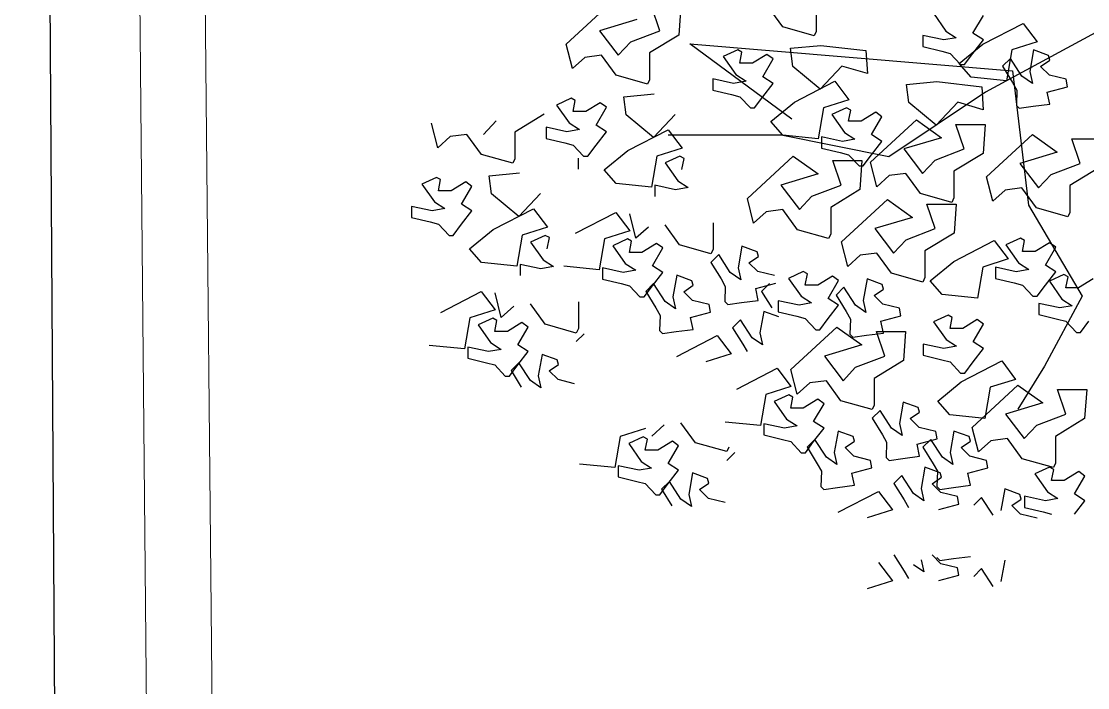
# Model space of a CAD drawing. Header units: metres. Extents: x -1655 to 449, y 40 to 361.
# Drawn here: x 97.745 to 98.497, y 59.027 to 59.497 of the extents above; entities that cross this region are included whole.
import ezdxf

# ---------------------------------------------------------------- set-up
doc = ezdxf.new("R2010")
doc.units = ezdxf.units.M
doc.header["$MEASUREMENT"] = 0
doc.layers.add('Layer5', color=31, linetype='Continuous', lineweight=9)
doc.layers.add('paisajismo', color=7, linetype='Continuous')

# ---------------------------------------------------------------- blocks, each defined once
blk = doc.blocks.new('A$C78ED2221')
at = {"layer": 'paisajismo', "color": 86}
for p, q in [((0.2983, 1.1663), (0.3867, 1.2481)), ((0.4791, 1.1921), (0.4629, 1.2395)), ((0.5192, 1.2395), (0.5152, 1.1835)), ((0.7162, 1.1993), (0.688, 1.2381)), ((0.7804, 1.2424), (0.7804, 1.1907)), ((0.4348, 1.2136), (0.3625, 1.1921)), ((1.0064, 1.2258), (1.0305, 1.1915)), ((1.0827, 1.1871), (1.1028, 1.2216)), ((0.7764, 1.1821), (0.7162, 1.1993)), ((1.1019, 1.166), (1.1798, 1.2062)), ((1.3557, 1.2081), (1.1069, 1.0734)), ((1.1798, 1.2062), (1.2066, 1.1708)), ((0.3625, 1.1921), (0.3987, 1.1448)), ((0.4228, 1.1707), (0.4791, 1.1921)), ((0.5152, 1.1835), (0.459, 1.1491)), ((0.7804, 1.1907), (0.7764, 1.1821)), ((1.0264, 1.1742), (0.9863, 1.1829)), ((0.9863, 1.1829), (0.9863, 1.1613)), ((1.0506, 1.1785), (1.0264, 1.1742)), ((1.0305, 1.1915), (1.0506, 1.1785)), ((1.1028, 1.1742), (1.0827, 1.1871)), ((1.0827, 1.1484), (1.1028, 1.1742)), ((0.3103, 1.119), (0.2983, 1.1663)), ((0.3987, 1.1448), (0.4228, 1.1707)), ((0.7336, 1.0216), (0.5365, 1.1667)), ((0.5365, 1.1667), (1.1587, 1.1148)), ((0.6293, 1.1549), (0.6012, 1.142)), ((0.6373, 1.1506), (0.6293, 1.1549)), ((0.7309, 1.1581), (0.7893, 1.1637)), ((0.7353, 1.1231), (0.7309, 1.1581)), ((0.7893, 1.1637), (0.8764, 1.1539)), ((0.8764, 1.1539), (0.8791, 1.1096)), ((0.9863, 1.1613), (1.0225, 1.1527)), ((1.0225, 1.1527), (1.0385, 1.1484)), ((1.0563, 1.1289), (1.1019, 1.166)), ((1.1578, 1.1553), (1.1475, 1.0954)), ((1.2066, 1.1708), (1.1578, 1.1553)), ((1.1995, 1.1549), (1.1922, 1.1136)), ((1.2286, 1.1442), (1.1995, 1.1549)), ((0.3344, 1.1405), (0.3103, 1.119)), ((0.3666, 1.1448), (0.3344, 1.1405)), ((0.3947, 1.1061), (0.3666, 1.1448)), ((0.6012, 1.142), (0.6253, 1.1076)), ((0.6333, 1.1292), (0.6373, 1.1506)), ((0.6855, 1.1463), (0.6574, 1.1292)), ((0.6774, 1.1033), (0.6975, 1.1377)), ((0.6975, 1.1377), (0.6855, 1.1463)), ((1.0385, 1.1484), (1.0586, 1.1269)), ((1.0666, 1.1269), (1.0827, 1.1484)), ((1.1549, 1.1387), (1.1397, 1.1235)), ((1.1772, 1.1042), (1.1549, 1.1387)), ((1.2131, 1.1231), (1.2312, 1.1354)), ((1.2312, 1.1354), (1.2286, 1.1442)), ((0.6574, 1.1292), (0.6333, 1.1292)), ((0.7881, 1.0796), (0.7353, 1.1231)), ((0.8299, 1.1238), (0.7881, 1.0796)), ((0.8791, 1.1096), (0.8299, 1.1238)), ((1.0794, 1.1023), (1.0563, 1.1289)), ((1.0586, 1.1269), (1.0666, 1.1269)), ((1.1397, 1.1235), (1.1592, 1.0919)), ((1.1587, 1.1148), (1.1898, 0.8557)), ((1.1922, 1.1136), (1.1973, 1.0902)), ((0.6212, 1.0903), (0.5811, 1.099)), ((0.5811, 1.099), (0.5811, 1.0775)), ((0.6454, 1.0947), (0.6212, 1.0903)), ((0.6253, 1.1076), (0.6454, 1.0947)), ((0.6975, 1.0903), (0.6774, 1.1033)), ((0.6774, 1.0646), (0.6975, 1.0903)), ((0.7386, 1.0542), (0.8165, 1.0944)), ((0.9545, 1.0883), (1.0129, 1.0938)), ((1.0129, 1.0938), (1.1, 1.084)), ((1.1475, 1.0954), (1.0794, 1.1023)), ((1.1592, 1.0919), (1.1675, 1.0774)), ((1.1973, 1.0902), (1.1772, 1.1042)), ((0.5811, 1.0775), (0.6172, 1.0689)), ((1.1069, 1.0734), (0.9202, 0.949)), ((0.9589, 1.0533), (0.9545, 1.0883)), ((1.1, 1.084), (1.1027, 1.0397)), ((1.1675, 1.0774), (1.1664, 1.048)), ((0.3079, 1.0617), (0.2797, 1.0487)), ((0.3159, 1.0573), (0.3079, 1.0617)), ((0.3118, 1.0359), (0.3159, 1.0573)), ((0.3641, 1.0531), (0.336, 1.0359)), ((0.3761, 1.0445), (0.3641, 1.0531)), ((0.4138, 1.0299), (0.4094, 1.0648)), ((0.6172, 1.0689), (0.6333, 1.0646)), ((0.6333, 1.0646), (0.6534, 1.043)), ((0.6614, 1.043), (0.6774, 1.0646)), ((0.693, 1.0172), (0.7386, 1.0542)), ((0.8433, 1.059), (0.7944, 1.0435)), ((1.0117, 1.0098), (0.9589, 1.0533)), ((1.0535, 1.0539), (1.0117, 1.0098)), ((1.1027, 1.0397), (1.0535, 1.0539)), ((0.2556, 1.0309), (0.1993, 0.9965)), ((0.2797, 1.0487), (0.3038, 1.0143)), ((0.336, 1.0359), (0.3118, 1.0359)), ((0.356, 1.01), (0.3761, 1.0445)), ((0.4667, 0.9863), (0.4138, 1.0299)), ((0.5085, 1.0305), (0.4667, 0.9863)), ((0.6534, 1.043), (0.6614, 1.043)), ((0.7944, 1.0435), (0.7842, 0.9836)), ((0.8389, 1.0432), (0.8108, 1.0302)), ((0.8108, 1.0302), (0.8349, 0.9958)), ((0.8469, 1.0388), (0.8389, 1.0432)), ((0.8429, 1.0174), (0.8469, 1.0388)), ((0.8951, 1.0346), (0.867, 1.0174)), ((0.9071, 1.026), (0.8951, 1.0346)), ((1.1664, 1.048), (1.1721, 1.0423)), ((1.1721, 1.0423), (1.1987, 1.0462)), ((0.0507, 0.9663), (0.0386, 1.0137)), ((0.139, 0.9921), (0.1632, 1.018)), ((0.3038, 1.0143), (0.3239, 1.0014)), ((0.3761, 0.9971), (0.356, 1.01)), ((0.7161, 0.9905), (0.693, 1.0172)), ((0.867, 1.0174), (0.8429, 1.0174)), ((0.8852, 0.9382), (0.9736, 1.02)), ((0.887, 0.9915), (0.9071, 1.026)), ((0.9736, 1.02), (1.0218, 0.9855)), ((1.0499, 1.0114), (1.1061, 1.0114)), ((1.066, 0.964), (1.0499, 1.0114)), ((1.1061, 1.0114), (1.1021, 0.9554)), ((0.0748, 0.9879), (0.0507, 0.9663)), ((0.1069, 0.9921), (0.0748, 0.9879)), ((0.1351, 0.9534), (0.1069, 0.9921)), ((0.2596, 1.0057), (0.2596, 0.9842)), ((0.2997, 0.9971), (0.2596, 1.0057)), ((0.3239, 1.0014), (0.2997, 0.9971)), ((0.356, 0.9713), (0.3761, 0.9971)), ((0.4171, 0.9609), (0.495, 1.0011)), ((0.495, 1.0011), (0.5218, 0.9657)), ((0.7128, 0.9905), (0.4951, 0.9905)), ((0.9202, 0.949), (0.7128, 0.9905)), ((0.7842, 0.9836), (0.7161, 0.9905)), ((0.8308, 0.9786), (0.7907, 0.9872)), ((0.7907, 0.9872), (0.7907, 0.9657)), ((0.8349, 0.9958), (0.855, 0.9829)), ((0.9071, 0.9786), (0.887, 0.9915)), ((1.1088, 0.9103), (1.1972, 0.992)), ((0.2596, 0.9842), (0.2958, 0.9756)), ((0.2958, 0.9756), (0.3118, 0.9713)), ((0.3118, 0.9713), (0.3319, 0.9497)), ((0.3399, 0.9497), (0.356, 0.9713)), ((0.855, 0.9829), (0.8308, 0.9786)), ((0.887, 0.9528), (0.9071, 0.9786)), ((1.0218, 0.9855), (0.9495, 0.964)), ((1.2734, 0.9834), (1.3297, 0.9834)), ((1.2896, 0.936), (1.2734, 0.9834)), ((0.3215, 0.9464), (0.3215, 0.9248)), ((0.3319, 0.9497), (0.3399, 0.9497)), ((0.3715, 0.9239), (0.4171, 0.9609)), ((0.473, 0.9502), (0.4627, 0.8903)), ((0.5218, 0.9657), (0.473, 0.9502)), ((0.5174, 0.9499), (0.4893, 0.9369)), ((0.5255, 0.9455), (0.5174, 0.9499)), ((0.6477, 0.8683), (0.7361, 0.9501)), ((0.7361, 0.9501), (0.7842, 0.9157)), ((0.7907, 0.9657), (0.8268, 0.9571)), ((0.8268, 0.9571), (0.8429, 0.9528)), ((0.8429, 0.9528), (0.863, 0.9312)), ((0.871, 0.9312), (0.887, 0.9528)), ((0.9495, 0.964), (0.9856, 0.9167)), ((1.0098, 0.9425), (1.066, 0.964)), ((1.1021, 0.9554), (1.0459, 0.921)), ((0.4893, 0.9369), (0.5134, 0.9026)), ((0.5214, 0.9241), (0.5255, 0.9455)), ((0.9856, 0.9167), (1.0098, 0.9425)), ((1.173, 0.936), (1.2092, 0.8887)), ((1.2333, 0.9146), (1.2896, 0.936)), ((1.3257, 0.9274), (1.2695, 0.8931)), ((0.0482, 0.909), (0.0201, 0.8961)), ((0.0562, 0.9047), (0.0482, 0.909)), ((0.1542, 0.8772), (0.1498, 0.9122)), ((0.3946, 0.8972), (0.3715, 0.9239)), ((0.9535, 0.9167), (0.9214, 0.9124)), ((0.9816, 0.8779), (0.9535, 0.9167)), ((1.0459, 0.921), (1.0459, 0.8694)), ((1.1209, 0.8629), (1.1088, 0.9103)), ((1.2092, 0.8887), (1.2333, 0.9146)), ((0.0201, 0.8961), (0.0442, 0.8617)), ((0.0522, 0.8832), (0.0562, 0.9047)), ((0.1045, 0.9004), (0.0763, 0.8832)), ((0.0963, 0.8574), (0.1164, 0.8918)), ((0.1164, 0.8918), (0.1045, 0.9004)), ((0.4627, 0.8903), (0.3946, 0.8972)), ((0.4692, 0.894), (0.4692, 0.8724)), ((0.5093, 0.8853), (0.4692, 0.894)), ((0.5335, 0.8896), (0.5093, 0.8853)), ((0.5134, 0.9026), (0.5335, 0.8896)), ((1.1449, 0.8845), (1.1209, 0.8629)), ((1.1771, 0.8887), (1.1449, 0.8845)), ((1.2052, 0.85), (1.1771, 0.8887)), ((1.2695, 0.8931), (1.2695, 0.8414)), ((0.0763, 0.8832), (0.0522, 0.8832)), ((0.207, 0.8337), (0.1542, 0.8772)), ((0.2488, 0.8779), (0.207, 0.8337)), ((0.9177, 0.8663), (0.9659, 0.8318)), ((1.0419, 0.8608), (0.9816, 0.8779)), ((1.0459, 0.8694), (1.0419, 0.8608)), ((0.0401, 0.8444), (0, 0.8531)), ((0, 0.8531), (0, 0.8316)), ((0.0643, 0.8488), (0.0401, 0.8444)), ((0.0442, 0.8617), (0.0643, 0.8488)), ((0.1164, 0.8444), (0.0963, 0.8574)), ((0.0963, 0.8186), (0.1164, 0.8444)), ((0.1575, 0.8083), (0.2354, 0.8485)), ((0.2354, 0.8485), (0.2622, 0.8131)), ((0.994, 0.8577), (1.0502, 0.8577)), ((1.0101, 0.8103), (0.994, 0.8577)), ((1.0502, 0.8577), (1.0463, 0.8017)), ((1.1898, 0.8557), (1.2935, 0.6796)), ((1.2654, 0.8328), (1.2052, 0.85)), ((0, 0.8316), (0.0361, 0.823)), ((0.0361, 0.823), (0.0522, 0.8186)), ((0.316, 0.8012), (0.3939, 0.8414)), ((0.3939, 0.8414), (0.4207, 0.806)), ((0.4328, 0.7916), (0.4207, 0.8389)), ((0.9659, 0.8318), (0.8936, 0.8103)), ((1.2695, 0.8414), (1.2654, 0.8328)), ((0.0522, 0.8186), (0.0723, 0.7971)), ((0.0803, 0.7971), (0.0963, 0.8186)), ((0.1119, 0.7712), (0.1575, 0.8083)), ((0.2622, 0.8131), (0.2134, 0.7976)), ((0.4207, 0.806), (0.3719, 0.7905)), ((0.4569, 0.8131), (0.4328, 0.7916)), ((0.5171, 0.7787), (0.489, 0.8174)), ((0.5814, 0.8217), (0.5814, 0.7701)), ((0.9539, 0.7888), (1.0101, 0.8103)), ((0.0723, 0.7971), (0.0803, 0.7971)), ((0.2134, 0.7976), (0.2031, 0.7377)), ((0.2578, 0.7972), (0.2297, 0.7843)), ((0.2297, 0.7843), (0.2538, 0.7499)), ((0.2658, 0.7929), (0.2578, 0.7972)), ((0.2618, 0.7714), (0.2658, 0.7929)), ((0.3719, 0.7905), (0.3616, 0.7306)), ((0.4163, 0.7902), (0.3882, 0.7772)), ((0.4243, 0.7858), (0.4163, 0.7902)), ((0.4203, 0.7644), (0.4243, 0.7858)), ((0.4726, 0.7816), (0.4444, 0.7644)), ((0.4846, 0.773), (0.4726, 0.7816)), ((0.8414, 0.7372), (0.8293, 0.7845)), ((0.9297, 0.763), (0.9539, 0.7888)), ((1.0463, 0.8017), (0.99, 0.7673)), ((1.046, 0.7468), (1.1239, 0.787)), ((1.1239, 0.787), (1.1507, 0.7516)), ((1.1743, 0.7916), (1.1461, 0.7787)), ((1.1823, 0.7873), (1.1743, 0.7916)), ((1.1782, 0.7658), (1.1823, 0.7873)), ((1.2305, 0.783), (1.2024, 0.7658)), ((1.2425, 0.7744), (1.2305, 0.783)), ((0.135, 0.7446), (0.1119, 0.7712)), ((0.3882, 0.7772), (0.4123, 0.7429)), ((0.4444, 0.7644), (0.4203, 0.7644)), ((0.4645, 0.7385), (0.4846, 0.773)), ((0.5774, 0.7615), (0.5171, 0.7787)), ((0.5814, 0.7701), (0.5774, 0.7615)), ((0.6372, 0.7762), (0.6299, 0.7348)), ((0.6689, 0.7567), (0.6663, 0.7654)), ((0.9258, 0.7242), (0.8976, 0.763)), ((0.99, 0.7673), (0.99, 0.7156)), ((1.1461, 0.7787), (1.1702, 0.7443)), ((1.2024, 0.7658), (1.1782, 0.7658)), ((1.2224, 0.74), (1.2425, 0.7744)), ((0.2031, 0.7377), (0.135, 0.7446)), ((0.2497, 0.7326), (0.2096, 0.7413)), ((0.2096, 0.7413), (0.2096, 0.7198)), ((0.2538, 0.7499), (0.2739, 0.737)), ((0.4123, 0.7429), (0.4324, 0.7299)), ((0.5926, 0.76), (0.5774, 0.7448)), ((0.5774, 0.7448), (0.5969, 0.7131)), ((0.6148, 0.7255), (0.5926, 0.76)), ((0.6508, 0.7444), (0.6689, 0.7567)), ((0.6679, 0.7273), (0.6508, 0.7444)), ((0.8655, 0.7587), (0.8414, 0.7372)), ((1.0004, 0.7097), (1.046, 0.7468)), ((1.1507, 0.7516), (1.1019, 0.7361)), ((1.1702, 0.7443), (1.1903, 0.7314)), ((0.2739, 0.737), (0.2497, 0.7326)), ((0.3616, 0.7306), (0.2935, 0.7375)), ((0.4082, 0.7256), (0.3681, 0.7343)), ((0.3681, 0.7343), (0.3681, 0.7127)), ((0.4324, 0.7299), (0.4082, 0.7256)), ((0.4846, 0.7256), (0.4645, 0.7385)), ((0.4645, 0.6998), (0.4846, 0.7256)), ((0.5115, 0.7203), (0.5042, 0.6789)), ((0.5405, 0.7095), (0.5115, 0.7203)), ((0.635, 0.7115), (0.6148, 0.7255)), ((0.6299, 0.7348), (0.635, 0.7115)), ((0.6999, 0.7196), (0.6679, 0.7273)), ((0.7554, 0.7272), (0.7272, 0.7142)), ((0.7634, 0.7228), (0.7554, 0.7272)), ((0.7593, 0.7014), (0.7634, 0.7228)), ((0.986, 0.7071), (0.9258, 0.7242)), ((1.1019, 0.7361), (1.0916, 0.6762)), ((1.1662, 0.727), (1.1261, 0.7357)), ((1.1261, 0.7357), (1.1261, 0.7142)), ((1.1903, 0.7314), (1.1662, 0.727)), ((1.2425, 0.727), (1.2224, 0.74)), ((1.2224, 0.7012), (1.2425, 0.727)), ((1.2581, 0.7218), (1.23, 0.7088)), ((1.2661, 0.7174), (1.2581, 0.7218)), ((0.3681, 0.7127), (0.4043, 0.7041)), ((0.4043, 0.7041), (0.4203, 0.6998)), ((0.4203, 0.6998), (0.4404, 0.6783)), ((0.4484, 0.6783), (0.4645, 0.6998)), ((0.4669, 0.7041), (0.4516, 0.6889)), ((0.4891, 0.6696), (0.4669, 0.7041)), ((0.5251, 0.6885), (0.5431, 0.7008)), ((0.5431, 0.7008), (0.5405, 0.7095)), ((0.5969, 0.7131), (0.6051, 0.6987)), ((0.6638, 0.6949), (0.7023, 0.705)), ((0.6904, 0.7041), (0.6752, 0.6889)), ((0.7272, 0.7142), (0.7513, 0.6798)), ((0.7835, 0.7014), (0.7593, 0.7014)), ((0.8116, 0.7186), (0.7835, 0.7014)), ((0.8035, 0.6755), (0.8236, 0.71)), ((0.8236, 0.71), (0.8116, 0.7186)), ((0.8784, 0.7131), (0.8712, 0.6718)), ((0.9075, 0.7024), (0.8784, 0.7131)), ((0.9101, 0.6937), (0.9075, 0.7024)), ((0.99, 0.7156), (0.986, 0.7071)), ((1.0235, 0.6831), (1.0004, 0.7097)), ((1.1261, 0.7142), (1.1622, 0.7056)), ((1.1622, 0.7056), (1.1782, 0.7012)), ((1.1782, 0.7012), (1.1983, 0.6797)), ((1.2064, 0.6797), (1.2224, 0.7012)), ((1.23, 0.7088), (1.2541, 0.6744)), ((1.2621, 0.696), (1.2661, 0.7174)), ((1.3143, 0.7132), (1.2862, 0.696)), ((0.0564, 0.6486), (0.1342, 0.6888)), ((0.1342, 0.6888), (0.1611, 0.6534)), ((0.1732, 0.639), (0.1611, 0.6863)), ((0.4516, 0.6889), (0.4711, 0.6572)), ((0.5042, 0.6789), (0.5092, 0.6556)), ((0.5421, 0.6714), (0.5251, 0.6885)), ((0.6051, 0.6987), (0.6041, 0.6693)), ((0.6688, 0.6715), (0.6638, 0.6949)), ((0.6752, 0.6889), (0.6947, 0.6572)), ((0.7513, 0.6798), (0.7714, 0.6669)), ((0.8338, 0.697), (0.8186, 0.6817)), ((0.8186, 0.6817), (0.8381, 0.6501)), ((0.8561, 0.6625), (0.8338, 0.697)), ((0.8921, 0.6814), (0.9101, 0.6937)), ((0.9091, 0.6643), (0.8921, 0.6814)), ((1.0916, 0.6762), (1.0235, 0.6831)), ((1.1983, 0.6797), (1.2064, 0.6797)), ((1.2935, 0.6796), (1.2209, 0.5448)), ((1.2862, 0.696), (1.2621, 0.696)), ((0.1972, 0.6605), (0.1732, 0.639)), ((0.2575, 0.626), (0.2294, 0.6648)), ((0.3218, 0.6691), (0.3218, 0.6174)), ((0.4404, 0.6783), (0.4484, 0.6783)), ((0.5092, 0.6556), (0.4891, 0.6696)), ((0.5742, 0.6637), (0.5421, 0.6714)), ((0.5766, 0.6491), (0.5742, 0.6637)), ((0.6041, 0.6693), (0.6098, 0.6636)), ((0.6098, 0.6636), (0.6364, 0.6675)), ((0.6364, 0.6675), (0.6688, 0.6715)), ((0.7071, 0.6712), (0.7071, 0.6497)), ((0.7473, 0.6626), (0.7071, 0.6712)), ((0.7714, 0.6669), (0.7473, 0.6626)), ((0.8236, 0.6626), (0.8035, 0.6755)), ((0.8035, 0.6368), (0.8236, 0.6626)), ((0.8762, 0.6485), (0.8561, 0.6625)), ((0.8712, 0.6718), (0.8762, 0.6485)), ((0.9412, 0.6566), (0.9091, 0.6643)), ((1.25, 0.6572), (1.2099, 0.6659)), ((1.2099, 0.6659), (1.2099, 0.6443)), ((1.2741, 0.6615), (1.25, 0.6572)), ((1.2541, 0.6744), (1.2741, 0.6615)), ((0.1122, 0.6379), (0.102, 0.578)), ((0.1611, 0.6534), (0.1122, 0.6379)), ((0.1567, 0.6375), (0.1286, 0.6246)), ((0.1647, 0.6332), (0.1567, 0.6375)), ((0.4711, 0.6572), (0.4794, 0.6428)), ((0.4794, 0.6428), (0.4784, 0.6134)), ((0.538, 0.639), (0.5766, 0.6491)), ((0.5431, 0.6156), (0.538, 0.639)), ((0.6791, 0.6504), (0.6718, 0.6091)), ((0.7082, 0.6397), (0.6791, 0.6504)), ((0.7071, 0.6497), (0.7433, 0.6411)), ((0.7433, 0.6411), (0.7593, 0.6368)), ((0.8381, 0.6501), (0.8464, 0.6357)), ((0.905, 0.6318), (0.9436, 0.642)), ((0.9436, 0.642), (0.9412, 0.6566)), ((1.0348, 0.6433), (1.0067, 0.6304)), ((1.0429, 0.639), (1.0348, 0.6433)), ((1.0388, 0.6175), (1.0429, 0.639)), ((0.1286, 0.6246), (0.1526, 0.5902)), ((0.1607, 0.6117), (0.1647, 0.6332)), ((0.2129, 0.6289), (0.1848, 0.6117)), ((0.2048, 0.5859), (0.2249, 0.6203)), ((0.2249, 0.6203), (0.2129, 0.6289)), ((0.3177, 0.6088), (0.2575, 0.626)), ((0.3218, 0.6174), (0.3177, 0.6088)), ((0.6345, 0.6342), (0.6193, 0.619)), ((0.6193, 0.619), (0.6388, 0.5874)), ((0.6568, 0.5997), (0.6345, 0.6342)), ((0.7318, 0.5384), (0.8202, 0.6202)), ((0.7593, 0.6368), (0.7794, 0.6152)), ((0.7874, 0.6152), (0.8035, 0.6368)), ((0.8202, 0.6202), (0.8683, 0.5857)), ((0.8464, 0.6357), (0.8454, 0.6063)), ((0.91, 0.6085), (0.905, 0.6318)), ((1.0067, 0.6304), (1.0308, 0.596)), ((1.0629, 0.6175), (1.0388, 0.6175)), ((1.0911, 0.6347), (1.0629, 0.6175)), ((1.083, 0.5917), (1.1031, 0.6261)), ((1.1031, 0.6261), (1.0911, 0.6347)), ((0.1848, 0.6117), (0.1607, 0.6117)), ((0.333, 0.6073), (0.3178, 0.5921)), ((0.4784, 0.6134), (0.484, 0.6077)), ((0.484, 0.6077), (0.5106, 0.6116)), ((0.5106, 0.6116), (0.5431, 0.6156)), ((0.5116, 0.5637), (0.5895, 0.6039)), ((0.5895, 0.6039), (0.6163, 0.5685)), ((0.6769, 0.5857), (0.6568, 0.5997)), ((0.6718, 0.6091), (0.6769, 0.5857)), ((0.7794, 0.6152), (0.7874, 0.6152)), ((0.8454, 0.6063), (0.851, 0.6006)), ((0.851, 0.6006), (0.8776, 0.6045)), ((0.8776, 0.6045), (0.91, 0.6085)), ((0.9126, 0.5642), (0.8965, 0.6116)), ((0.8965, 0.6116), (0.9527, 0.6116)), ((0.9527, 0.6116), (0.9487, 0.5556)), ((0.102, 0.578), (0.0339, 0.5849)), ((0.1085, 0.5816), (0.1085, 0.5601)), ((0.1486, 0.5729), (0.1085, 0.5816)), ((0.1727, 0.5773), (0.1486, 0.5729)), ((0.1526, 0.5902), (0.1727, 0.5773)), ((0.2249, 0.5729), (0.2048, 0.5859)), ((0.6388, 0.5874), (0.6471, 0.5729)), ((0.9866, 0.5874), (0.9866, 0.5659)), ((1.0267, 0.5787), (0.9866, 0.5874)), ((1.0509, 0.5831), (1.0267, 0.5787)), ((1.0308, 0.596), (1.0509, 0.5831)), ((1.1031, 0.5787), (1.083, 0.5917)), ((1.083, 0.5529), (1.1031, 0.5787)), ((0.1085, 0.5601), (0.1446, 0.5515)), ((0.2048, 0.5471), (0.2249, 0.5729)), ((0.2518, 0.5676), (0.2445, 0.5263)), ((0.2809, 0.5569), (0.2518, 0.5676)), ((0.2835, 0.5481), (0.2809, 0.5569)), ((0.6163, 0.5685), (0.5675, 0.553)), ((0.7961, 0.5642), (0.8322, 0.5168)), ((0.9487, 0.5556), (0.8925, 0.5212)), ((0.9866, 0.5659), (1.0228, 0.5573)), ((1.0228, 0.5573), (1.0388, 0.5529)), ((0.1446, 0.5515), (0.1607, 0.5471)), ((0.1607, 0.5471), (0.1808, 0.5256)), ((0.1888, 0.5256), (0.2048, 0.5471)), ((0.2072, 0.5514), (0.192, 0.5362)), ((0.192, 0.5362), (0.2115, 0.5046)), ((0.2294, 0.5169), (0.2072, 0.5514)), ((0.2654, 0.5358), (0.2835, 0.5481)), ((0.2825, 0.5188), (0.2654, 0.5358)), ((0.6271, 0.5007), (0.705, 0.5409)), ((0.705, 0.5409), (0.7318, 0.5055)), ((0.7439, 0.4911), (0.7318, 0.5384)), ((0.8322, 0.5168), (0.8564, 0.5427)), ((1.0388, 0.5529), (1.0589, 0.5314)), ((1.0602, 0.5146), (1.1381, 0.5548)), ((1.0669, 0.5314), (1.083, 0.5529)), ((1.2209, 0.5448), (1.1691, 0.4619)), ((0.1808, 0.5256), (0.1888, 0.5256)), ((0.2496, 0.5029), (0.2294, 0.5169)), ((0.2445, 0.5263), (0.2496, 0.5029)), ((0.3145, 0.511), (0.2825, 0.5188)), ((0.8001, 0.5168), (0.7679, 0.5126)), ((0.8282, 0.4781), (0.8001, 0.5168)), ((0.8925, 0.5212), (0.8925, 0.4695)), ((1.0147, 0.4776), (1.0602, 0.5146)), ((1.0589, 0.5314), (1.0669, 0.5314)), ((1.165, 0.5194), (1.1161, 0.504)), ((0.7318, 0.5055), (0.683, 0.49)), ((0.7679, 0.5126), (0.7439, 0.4911)), ((1.0811, 0.4266), (1.1695, 0.5084)), ((1.1161, 0.504), (1.1059, 0.444)), ((0.683, 0.49), (0.6727, 0.4301)), ((0.7274, 0.4896), (0.6993, 0.4767)), ((0.6993, 0.4767), (0.7234, 0.4423)), ((0.7354, 0.4853), (0.7274, 0.4896)), ((0.7314, 0.4638), (0.7354, 0.4853)), ((0.7837, 0.481), (0.7555, 0.4638)), ((0.7956, 0.4724), (0.7837, 0.481)), ((0.8884, 0.4609), (0.8282, 0.4781)), ((0.9483, 0.4756), (0.941, 0.4343)), ((0.9773, 0.4649), (0.9483, 0.4756)), ((0.7555, 0.4638), (0.7314, 0.4638)), ((0.7755, 0.438), (0.7956, 0.4724)), ((0.8925, 0.4695), (0.8884, 0.4609)), ((0.9037, 0.4594), (0.8885, 0.4442)), ((0.9259, 0.4249), (0.9037, 0.4594)), ((0.5477, 0.3971), (0.5196, 0.4358)), ((0.6727, 0.4301), (0.6046, 0.437)), ((0.6792, 0.4337), (0.6792, 0.4122)), ((0.7193, 0.425), (0.6792, 0.4337)), ((0.7234, 0.4423), (0.7435, 0.4294)), ((0.7956, 0.425), (0.7755, 0.438)), ((0.8885, 0.4442), (0.908, 0.4126)), ((0.941, 0.4343), (0.9461, 0.4109)), ((1.1059, 0.444), (1.0378, 0.4509)), ((1.1454, 0.4524), (1.1815, 0.4051)), ((1.2057, 0.4309), (1.2619, 0.4524)), ((1.2981, 0.4438), (1.2418, 0.4094)), ((0.4512, 0.4244), (0.4024, 0.4089)), ((0.4874, 0.4315), (0.4633, 0.41)), ((0.6792, 0.4122), (0.7153, 0.4036)), ((0.7435, 0.4294), (0.7193, 0.425)), ((0.7755, 0.3992), (0.7956, 0.425)), ((0.8226, 0.4197), (0.8153, 0.3784)), ((0.8516, 0.409), (0.8226, 0.4197)), ((0.908, 0.4126), (0.9162, 0.3981)), ((0.9461, 0.4109), (0.9259, 0.4249)), ((1.0461, 0.4197), (1.0388, 0.3784)), ((1.0932, 0.3793), (1.0811, 0.4266)), ((1.1815, 0.4051), (1.2057, 0.4309)), ((0.4024, 0.4089), (0.3921, 0.349)), ((0.4469, 0.4086), (0.4188, 0.3956)), ((0.4188, 0.3956), (0.4428, 0.3612)), ((0.4549, 0.4042), (0.4469, 0.4086)), ((0.4508, 0.3828), (0.4549, 0.4042)), ((0.5031, 0.4), (0.475, 0.3828)), ((0.495, 0.3569), (0.5151, 0.3914)), ((0.5151, 0.3914), (0.5031, 0.4)), ((0.6079, 0.3799), (0.5477, 0.3971)), ((0.7153, 0.4036), (0.7314, 0.3992)), ((0.7314, 0.3992), (0.7515, 0.3777)), ((0.7595, 0.3777), (0.7755, 0.3992)), ((0.778, 0.4035), (0.7627, 0.3883)), ((0.8002, 0.369), (0.778, 0.4035)), ((0.8362, 0.3879), (0.8542, 0.4002)), ((0.8542, 0.4002), (0.8516, 0.409)), ((0.9162, 0.3981), (0.9152, 0.3687)), ((0.9748, 0.3943), (1.0134, 0.4045)), ((0.9799, 0.3709), (0.9748, 0.3943)), ((1.0015, 0.4035), (0.9863, 0.3883)), ((1.0237, 0.369), (1.0015, 0.4035)), ((1.0597, 0.3879), (1.0778, 0.4002)), ((1.1173, 0.4008), (1.0932, 0.3793)), ((1.1495, 0.4051), (1.1173, 0.4008)), ((1.1776, 0.3663), (1.1495, 0.4051)), ((1.2418, 0.4094), (1.2418, 0.3577)), ((0.475, 0.3828), (0.4508, 0.3828)), ((0.612, 0.3885), (0.6079, 0.3799)), ((0.6232, 0.3784), (0.6079, 0.3631)), ((0.7515, 0.3777), (0.7595, 0.3777)), ((0.7627, 0.3883), (0.7822, 0.3567)), ((0.8153, 0.3784), (0.8203, 0.355)), ((0.8532, 0.3709), (0.8362, 0.3879)), ((0.8853, 0.3631), (0.8532, 0.3709)), ((0.9475, 0.3669), (0.9799, 0.3709)), ((0.9863, 0.3883), (1.0058, 0.3567)), ((1.0388, 0.3784), (1.0439, 0.355)), ((1.0768, 0.3709), (1.0597, 0.3879)), ((1.1088, 0.3631), (1.0768, 0.3709)), ((0.3921, 0.349), (0.324, 0.3559)), ((0.4388, 0.344), (0.3987, 0.3526)), ((0.3987, 0.3526), (0.3987, 0.3311)), ((0.4428, 0.3612), (0.4629, 0.3483)), ((0.5151, 0.344), (0.495, 0.3569)), ((0.7822, 0.3567), (0.7905, 0.3423)), ((0.8203, 0.355), (0.8002, 0.369)), ((0.8877, 0.3486), (0.8853, 0.3631)), ((0.9152, 0.3687), (0.9209, 0.363)), ((0.9209, 0.363), (0.9475, 0.3669)), ((0.9902, 0.3498), (0.9829, 0.3085)), ((1.0193, 0.3391), (0.9902, 0.3498)), ((1.0058, 0.3567), (1.0141, 0.3423)), ((1.0439, 0.355), (1.0237, 0.369)), ((1.1112, 0.3486), (1.1088, 0.3631)), ((1.2378, 0.3491), (1.1776, 0.3663)), ((1.2305, 0.3499), (1.2023, 0.3369)), ((1.2385, 0.3455), (1.2305, 0.3499)), ((1.2418, 0.3577), (1.2378, 0.3491)), ((0.3987, 0.3311), (0.4348, 0.3225)), ((0.4629, 0.3483), (0.4388, 0.344)), ((0.495, 0.3182), (0.5151, 0.344)), ((0.542, 0.3387), (0.5347, 0.2973)), ((0.571, 0.3279), (0.542, 0.3387)), ((0.7905, 0.3423), (0.7895, 0.3128)), ((0.8491, 0.3384), (0.8877, 0.3486)), ((0.8541, 0.3151), (0.8491, 0.3384)), ((0.9456, 0.3337), (0.9304, 0.3184)), ((0.9679, 0.2992), (0.9456, 0.3337)), ((1.0038, 0.3181), (1.0219, 0.3304)), ((1.0141, 0.3423), (1.013, 0.3128)), ((1.0219, 0.3304), (1.0193, 0.3391)), ((1.0727, 0.3384), (1.1112, 0.3486)), ((1.0777, 0.3151), (1.0727, 0.3384)), ((1.2023, 0.3369), (1.2264, 0.3026)), ((1.2344, 0.3241), (1.2385, 0.3455)), ((1.2867, 0.3413), (1.2586, 0.3241)), ((1.2786, 0.2982), (1.2987, 0.3327)), ((1.2987, 0.3327), (1.2867, 0.3413)), ((0.4348, 0.3225), (0.4508, 0.3182)), ((0.4508, 0.3182), (0.4709, 0.2966)), ((0.479, 0.2966), (0.495, 0.3182)), ((0.4974, 0.3225), (0.4822, 0.3073)), ((0.5196, 0.288), (0.4974, 0.3225)), ((0.5556, 0.3069), (0.5736, 0.3192)), ((0.5736, 0.3192), (0.571, 0.3279)), ((0.7895, 0.3128), (0.7951, 0.3071)), ((0.7951, 0.3071), (0.8217, 0.311)), ((0.8217, 0.311), (0.8541, 0.3151)), ((0.9304, 0.3184), (0.9499, 0.2868)), ((0.9829, 0.3085), (0.988, 0.2852)), ((1.0209, 0.301), (1.0038, 0.3181)), ((1.013, 0.3128), (1.0187, 0.3071)), ((1.0187, 0.3071), (1.0453, 0.311)), ((1.0453, 0.311), (1.0777, 0.3151)), ((1.2586, 0.3241), (1.2344, 0.3241)), ((0.4709, 0.2966), (0.479, 0.2966)), ((0.4822, 0.3073), (0.5017, 0.2756)), ((0.5398, 0.274), (0.5196, 0.288)), ((0.5347, 0.2973), (0.5398, 0.274)), ((0.5727, 0.2898), (0.5556, 0.3069)), ((0.6047, 0.2821), (0.5727, 0.2898)), ((0.8227, 0.2631), (0.9006, 0.3033)), ((0.9006, 0.3033), (0.9274, 0.2679)), ((0.988, 0.2852), (0.9679, 0.2992)), ((1.053, 0.2933), (1.0209, 0.301)), ((1.0554, 0.2787), (1.053, 0.2933)), ((1.0993, 0.2917), (1.0841, 0.2765)), ((1.1216, 0.2572), (1.0993, 0.2917)), ((1.1439, 0.3079), (1.1366, 0.2666)), ((1.173, 0.2972), (1.1439, 0.3079)), ((1.1575, 0.2761), (1.1756, 0.2884)), ((1.1756, 0.2884), (1.173, 0.2972)), ((1.1822, 0.294), (1.1822, 0.2724)), ((1.2223, 0.2853), (1.1822, 0.294)), ((1.2465, 0.2896), (1.2223, 0.2853)), ((1.2264, 0.3026), (1.2465, 0.2896)), ((1.2987, 0.2853), (1.2786, 0.2982)), ((0.9274, 0.2679), (0.8786, 0.2524)), ((0.9499, 0.2868), (0.9582, 0.2724)), ((1.0168, 0.2685), (1.0554, 0.2787)), ((1.1746, 0.2591), (1.1575, 0.2761)), ((1.1822, 0.2724), (1.2184, 0.2638)), ((1.2786, 0.2595), (1.2987, 0.2853)), ((1.2067, 0.2513), (1.1746, 0.2591)), ((1.2184, 0.2638), (1.2344, 0.2595)), ((0.9006, 0.1659), (0.9274, 0.1305)), ((0.9304, 0.1811), (0.9499, 0.1494)), ((0.9829, 0.1711), (0.988, 0.1478)), ((1.0209, 0.1636), (1.0038, 0.1807)), ((1.013, 0.1754), (1.0187, 0.1698)), ((1.0187, 0.1698), (1.0453, 0.1736)), ((1.0453, 0.1736), (1.0777, 0.1777)), ((1.1439, 0.1705), (1.1366, 0.1292)), ((0.9499, 0.1494), (0.9582, 0.135)), ((0.988, 0.1478), (0.9679, 0.1618)), ((1.053, 0.1559), (1.0209, 0.1636)), ((1.0554, 0.1413), (1.053, 0.1559)), ((1.0993, 0.1544), (1.0841, 0.1391)), ((1.1216, 0.1199), (1.0993, 0.1544)), ((0.9274, 0.1305), (0.8786, 0.1151)), ((1.0168, 0.1312), (1.0554, 0.1413))]:
    blk.add_line(p, q, dxfattribs=at)
at = {"layer": 'paisajismo', "color": 64}
for p, q in [((0.459, 1.1491), (0.459, 1.0975)), ((1.2302, 1.106), (1.2131, 1.1231)), ((0.4549, 1.0889), (0.3947, 1.1061)), ((0.459, 1.0975), (0.4549, 1.0889)), ((0.8165, 1.0944), (0.8433, 1.059)), ((1.2623, 1.0983), (1.2302, 1.106)), ((1.2647, 1.0838), (1.2623, 1.0983)), ((0.4094, 1.0648), (0.4679, 1.0704)), ((1.2261, 1.0736), (1.2647, 1.0838)), ((1.2311, 1.0502), (1.2261, 1.0736)), ((1.1987, 1.0462), (1.2311, 1.0502)), ((0.1993, 0.9965), (0.1993, 0.9448)), ((1.1972, 0.992), (1.2453, 0.9576)), ((0.1953, 0.9362), (0.1351, 0.9534)), ((1.2453, 0.9576), (1.173, 0.936)), ((0.1993, 0.9448), (0.1953, 0.9362)), ((0.8123, 0.9415), (0.8686, 0.9415)), ((0.8285, 0.8941), (0.8123, 0.9415)), ((0.863, 0.9312), (0.871, 0.9312)), ((0.8686, 0.9415), (0.8646, 0.8855)), ((0.8973, 0.8909), (0.8852, 0.9382)), ((0.1498, 0.9122), (0.2083, 0.9177)), ((0.7842, 0.9157), (0.7119, 0.8941)), ((0.9214, 0.9124), (0.8973, 0.8909)), ((0.7119, 0.8941), (0.7481, 0.8468)), ((0.7722, 0.8727), (0.8285, 0.8941)), ((0.8646, 0.8855), (0.8084, 0.8511)), ((0.6597, 0.821), (0.6477, 0.8683)), ((0.7481, 0.8468), (0.7722, 0.8727)), ((0.8293, 0.7845), (0.9177, 0.8663)), ((0.716, 0.8468), (0.6838, 0.8426)), ((0.7441, 0.8081), (0.716, 0.8468)), ((0.8084, 0.8511), (0.8084, 0.7995)), ((0.6838, 0.8426), (0.6597, 0.821)), ((0.8043, 0.7909), (0.7441, 0.8081)), ((0.8936, 0.8103), (0.9297, 0.763)), ((0.8084, 0.7995), (0.8043, 0.7909)), ((0.6663, 0.7654), (0.6372, 0.7762)), ((0.8976, 0.763), (0.8655, 0.7587)), ((1.2099, 0.6443), (1.246, 0.6357)), ((1.246, 0.6357), (1.2621, 0.6314)), ((1.2621, 0.6314), (1.2822, 0.6098)), ((1.2902, 0.6098), (1.3062, 0.6314)), ((1.2822, 0.6098), (1.2902, 0.6098)), ((0.8683, 0.5857), (0.7961, 0.5642)), ((0.8564, 0.5427), (0.9126, 0.5642)), ((1.1381, 0.5548), (1.165, 0.5194)), ((1.1695, 0.5084), (1.2177, 0.4739)), ((1.2619, 0.4524), (1.2458, 0.4998)), ((1.2458, 0.4998), (1.302, 0.4998)), ((1.302, 0.4998), (1.2981, 0.4438)), ((1.0378, 0.4509), (1.0147, 0.4776)), ((1.2177, 0.4739), (1.1454, 0.4524)), ((0.9619, 0.4438), (0.9799, 0.4561)), ((0.9799, 0.4561), (0.9773, 0.4649)), ((0.979, 0.4268), (0.9619, 0.4438)), ((1.011, 0.419), (0.979, 0.4268)), ((1.0134, 0.4045), (1.011, 0.419)), ((1.0752, 0.409), (1.0461, 0.4197)), ((1.0778, 0.4002), (1.0752, 0.409))]:
    blk.add_line(p, q, dxfattribs=at)

msp = doc.modelspace()

# ---------------------------------------------------------------- linework, layer by layer
msp.add_line((97.74487, 62.53967), (97.83858, 48.43967))
at = {"layer": 'Layer5'}
for p, q in [((97.80109, 62.4687), (97.89408, 52.43954)), ((97.84581, 62.42792), (97.94464, 52.38954))]:
    msp.add_line(p, q, dxfattribs=at)

# ---------------------------------------------------------------- block references
at = {"xscale": 0.365719179165578, "yscale": 0.365719179165578, "zscale": 0.365719179165578}
msp.add_blockref('A$C78ED2221', (98.02005, 59.05434), dxfattribs=at)

doc.saveas('drawing.dxf')
